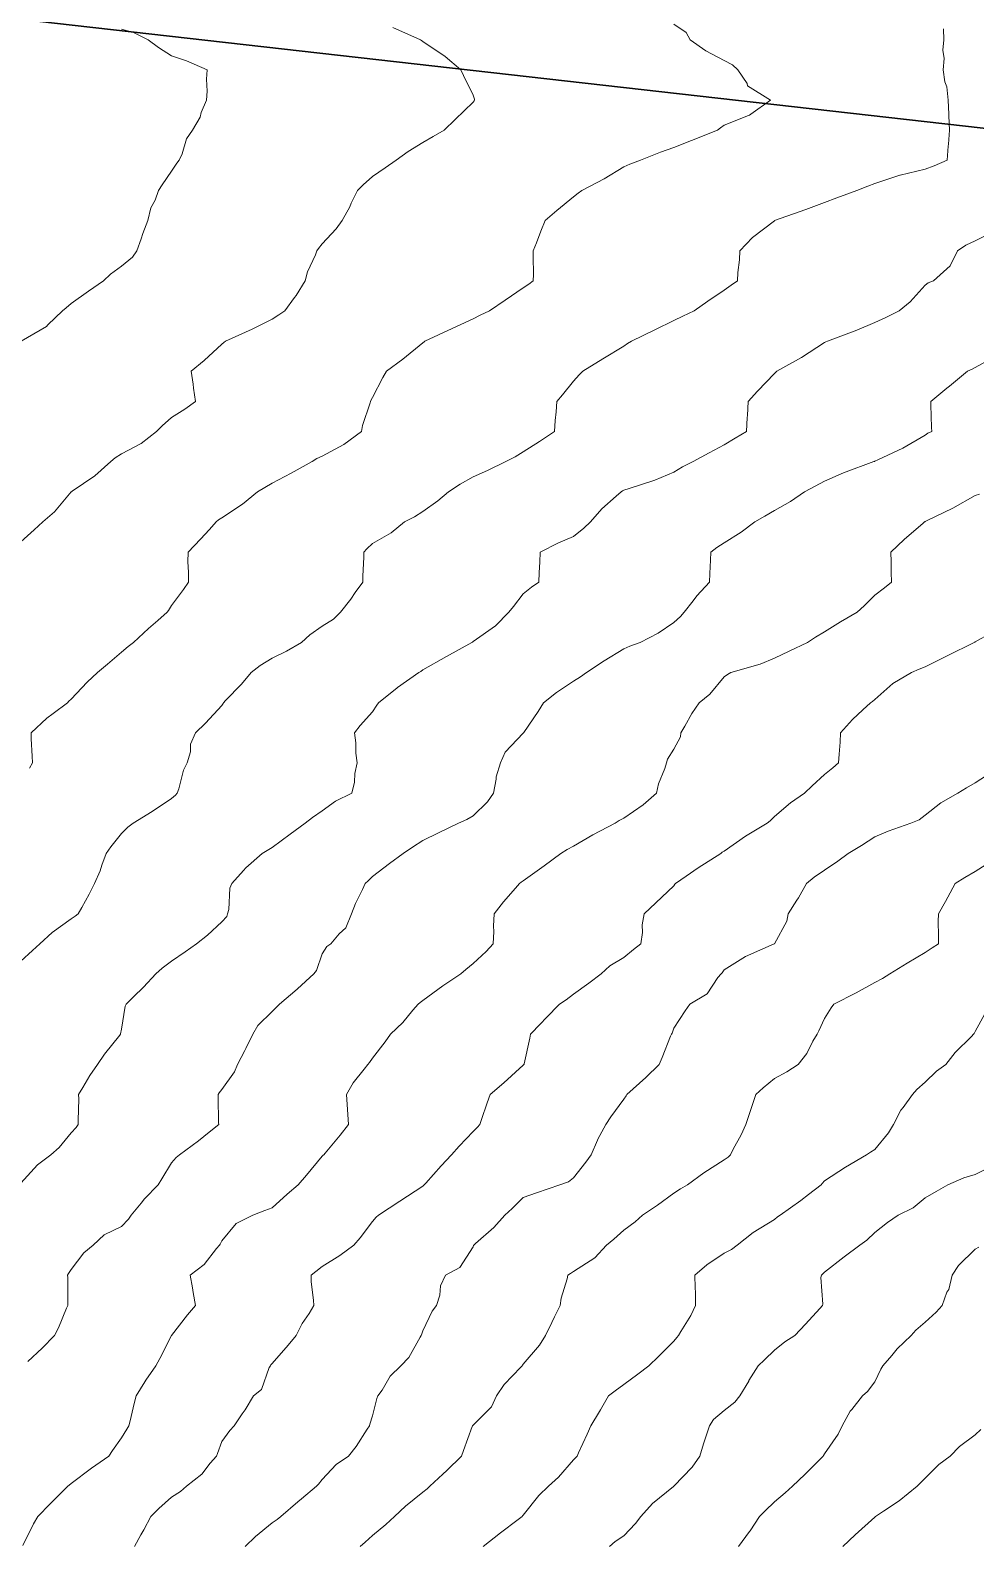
# Model space of a CAD drawing. Header units: metres. Extents: x 750 to 3116, y -341 to 1465.
# Drawn here: x 1038.27 to 1061.05, y -220.83 to -184.32 of the extents above; entities that cross this region are included whole.
import ezdxf

# ---------------------------------------------------------------- set-up
doc = ezdxf.new("R2010")
doc.units = ezdxf.units.M
doc.layers.add('Column', color=50, linetype='Continuous', lineweight=20)
for name, color, linetype in [('CONTOUR872_333', 7, 'Continuous'), ('CONTOUR872_5', 7, 'Continuous'), ('CONTOUR872_667', 7, 'Continuous'), ('CONTOUR872_833', 7, 'Continuous'), ('CONTOUR873', 7, 'Continuous'), ('CONTOUR873_167', 7, 'Continuous'), ('CONTOUR873_333', 7, 'Continuous'), ('CONTOUR873_5', 7, 'Continuous'), ('CONTOUR873_667', 7, 'Continuous'), ('CONTOUR873_833', 7, 'Continuous'), ('CONTOUR874', 7, 'Continuous'), ('CONTOUR874_167', 7, 'Continuous'), ('CONTOUR874_333', 7, 'Continuous'), ('CONTOUR874_5', 7, 'Continuous')]:
    doc.layers.add(name, color=color, linetype=linetype)

msp = doc.modelspace()

# ---------------------------------------------------------------- linework, layer by layer
at = {"layer": 'Column', "lineweight": 30}
msp.add_lwpolyline([(1078.988, -188.693), (1078.46, -205), (1075.796, -224.282), (1074.478, -235.721), (1009.852, -229.287), (963.268, -229.607), (938.595, -228.728), (938.616, -219.133), (937.22, -198.059), (938.165, -174.376), (1002.412, -180.026)], close=True, dxfattribs=at)
at = {"layer": 'CONTOUR872_333', "linetype": 'Continuous', "lineweight": 18}
for p, q in [((1040.764, -184.375), (1040.47, -184.294)), ((1041.114, -184.551), (1040.764, -184.375)), ((1041.364, -184.74), (1041.114, -184.551)), ((1041.68, -184.936), (1041.364, -184.74)), ((1042.039, -185.062), (1041.68, -184.936)), ((1042.534, -185.277), (1042.039, -185.062)), ((1042.523, -185.497), (1042.534, -185.277)), ((1042.521, -186.003), (1042.532, -185.788)), ((1042.532, -185.788), (1042.523, -185.497)), ((1042.394, -186.3), (1042.521, -186.003)), ((1042.184, -186.729), (1042.368, -186.416)), ((1042.368, -186.416), (1042.394, -186.3)), ((1042.034, -186.942), (1042.184, -186.729)), ((1041.937, -187.301), (1042.034, -186.942)), ((1041.68, -187.72), (1041.802, -187.528)), ((1041.802, -187.528), (1041.862, -187.455)), ((1041.862, -187.455), (1041.937, -187.301)), ((1041.451, -188.044), (1041.68, -187.72)), ((1041.283, -188.419), (1041.364, -188.181)), ((1041.364, -188.181), (1041.451, -188.044)), ((1041.104, -188.907), (1041.175, -188.604)), ((1041.175, -188.604), (1041.283, -188.419)), ((1040.986, -189.217), (1041.104, -188.907)), ((1040.842, -189.633), (1040.944, -189.349)), ((1040.944, -189.349), (1040.986, -189.217)), ((1040.47, -190.006), (1040.733, -189.791)), ((1040.733, -189.791), (1040.842, -189.633)), ((1040.037, -190.359), (1040.209, -190.202)), ((1040.209, -190.202), (1040.47, -190.006)), ((1039.673, -190.606), (1040.037, -190.359)), ((1039.138, -191.012), (1039.26, -190.905)), ((1039.26, -190.905), (1039.673, -190.606)), ((1038.697, -191.423), (1039.049, -191.085)), ((1039.049, -191.085), (1039.138, -191.012)), ((1038.054, -191.811), (1038.668, -191.456)), ((1038.668, -191.456), (1038.697, -191.423))]:
    msp.add_line(p, q, dxfattribs=at)
at = {"layer": 'CONTOUR872_5', "linetype": 'Continuous', "lineweight": 18}
for p, q in [((1047.674, -184.551), (1047.007, -184.259)), ((1047.7, -184.569), (1047.674, -184.551)), ((1047.73, -184.592), (1047.7, -184.569)), ((1048.268, -184.954), (1047.73, -184.592)), ((1048.646, -185.277), (1048.268, -184.954)), ((1048.708, -185.416), (1048.646, -185.277)), ((1048.94, -185.89), (1048.708, -185.416)), ((1048.513, -186.473), (1048.94, -186.058)), ((1048.972, -185.983), (1048.94, -185.89)), ((1048.94, -186.058), (1048.969, -186.02)), ((1048.969, -186.02), (1048.978, -186.003)), ((1048.978, -186.003), (1048.972, -185.983)), ((1048.246, -186.729), (1048.513, -186.473)), ((1047.73, -187.026), (1047.984, -186.881)), ((1047.984, -186.881), (1048.246, -186.729)), ((1047.087, -187.455), (1047.379, -187.244)), ((1047.379, -187.244), (1047.73, -187.026)), ((1046.52, -187.844), (1046.82, -187.635)), ((1046.82, -187.635), (1047.087, -187.455)), ((1046.293, -188.045), (1046.52, -187.844)), ((1046.007, -188.489), (1046.155, -188.181)), ((1046.155, -188.181), (1046.293, -188.045)), ((1045.789, -188.907), (1045.972, -188.578)), ((1045.972, -188.578), (1046.007, -188.489)), ((1045.31, -189.467), (1045.642, -189.106)), ((1045.642, -189.106), (1045.789, -188.907)), ((1045.221, -189.58), (1045.31, -189.467)), ((1044.954, -190.146), (1045.149, -189.729)), ((1045.149, -189.729), (1045.181, -189.633)), ((1045.181, -189.633), (1045.221, -189.58)), ((1044.898, -190.359), (1044.954, -190.146)), ((1044.683, -190.709), (1044.898, -190.359)), ((1044.403, -191.085), (1044.641, -190.76)), ((1044.641, -190.76), (1044.683, -190.709)), ((1043.616, -191.52), (1044.1, -191.281)), ((1044.1, -191.281), (1044.261, -191.181)), ((1044.261, -191.181), (1044.403, -191.085)), ((1042.978, -191.811), (1043.616, -191.52)), ((1042.464, -192.282), (1042.89, -191.882)), ((1042.89, -191.882), (1042.94, -191.841)), ((1042.94, -191.841), (1042.978, -191.811)), ((1042.153, -192.537), (1042.464, -192.282)), ((1042.197, -192.847), (1042.153, -192.537)), ((1042.21, -192.945), (1042.197, -192.847)), ((1042.256, -193.263), (1042.21, -192.945)), ((1041.68, -193.654), (1041.997, -193.453)), ((1041.997, -193.453), (1042.256, -193.263)), ((1041.317, -193.989), (1041.452, -193.852)), ((1041.452, -193.852), (1041.68, -193.654)), ((1040.949, -194.276), (1041.317, -193.989)), ((1040.316, -194.623), (1040.47, -194.526)), ((1040.47, -194.526), (1040.949, -194.276)), ((1039.827, -195.055), (1040.218, -194.715)), ((1040.218, -194.715), (1040.316, -194.623)), ((1039.28, -195.429), (1039.827, -195.055)), ((1038.854, -195.924), (1039.26, -195.444)), ((1039.26, -195.444), (1039.262, -195.442)), ((1039.262, -195.442), (1039.263, -195.441)), ((1039.263, -195.441), (1039.28, -195.429)), ((1038.575, -196.167), (1038.854, -195.924)), ((1038.05, -196.646), (1038.371, -196.36)), ((1038.371, -196.36), (1038.575, -196.167))]:
    msp.add_line(p, q, dxfattribs=at)
at = {"layer": 'CONTOUR872_667', "linetype": 'Continuous', "lineweight": 18}
for p, q in [((1054.075, -184.374), (1053.78, -184.176)), ((1054.173, -184.551), (1054.075, -184.374)), ((1054.546, -184.818), (1054.173, -184.551)), ((1054.99, -185.052), (1054.546, -184.818)), ((1055.191, -185.156), (1054.99, -185.052)), ((1055.323, -185.277), (1055.191, -185.156)), ((1055.542, -185.608), (1055.323, -185.277)), ((1055.555, -185.664), (1055.542, -185.608)), ((1056.106, -186.003), (1055.555, -185.664)), ((1055.63, -186.345), (1056.106, -186.003)), ((1054.99, -186.613), (1055.579, -186.376)), ((1055.579, -186.376), (1055.599, -186.369)), ((1055.599, -186.369), (1055.63, -186.345)), ((1054.2, -186.981), (1054.827, -186.729)), ((1054.827, -186.729), (1054.904, -186.677)), ((1054.904, -186.677), (1054.99, -186.613)), ((1052.976, -187.455), (1053.46, -187.263)), ((1053.46, -187.263), (1053.78, -187.144)), ((1053.78, -187.144), (1054.2, -186.981)), ((1052.102, -187.9), (1052.57, -187.611)), ((1052.57, -187.611), (1052.722, -187.546)), ((1052.722, -187.546), (1052.976, -187.455)), ((1051.565, -188.181), (1052.102, -187.9)), ((1050.957, -188.665), (1051.36, -188.339)), ((1051.36, -188.339), (1051.471, -188.248)), ((1051.471, -188.248), (1051.565, -188.181)), ((1050.675, -188.907), (1050.957, -188.665)), ((1050.572, -189.16), (1050.675, -188.907)), ((1050.393, -189.633), (1050.468, -189.442)), ((1050.468, -189.442), (1050.572, -189.16)), ((1050.386, -189.775), (1050.393, -189.633)), ((1050.399, -190.209), (1050.386, -189.775)), ((1049.712, -190.822), (1050.15, -190.529)), ((1050.15, -190.529), (1050.281, -190.438)), ((1050.281, -190.438), (1050.393, -190.359)), ((1050.393, -190.359), (1050.399, -190.209)), ((1049.337, -191.085), (1049.712, -190.822)), ((1048.439, -191.511), (1048.94, -191.271)), ((1048.94, -191.271), (1049.116, -191.19)), ((1049.116, -191.19), (1049.337, -191.085)), ((1047.783, -191.811), (1048.439, -191.511)), ((1047.249, -192.248), (1047.73, -191.849)), ((1047.73, -191.849), (1047.76, -191.829)), ((1047.76, -191.829), (1047.783, -191.811)), ((1046.857, -192.537), (1047.249, -192.248)), ((1046.52, -193.169), (1046.77, -192.687)), ((1046.77, -192.687), (1046.857, -192.537)), ((1046.275, -193.842), (1046.462, -193.298)), ((1046.462, -193.298), (1046.467, -193.263)), ((1046.467, -193.263), (1046.481, -193.239)), ((1046.481, -193.239), (1046.52, -193.169)), ((1046.257, -193.989), (1046.275, -193.842)), ((1045.83, -194.301), (1046.257, -193.989)), ((1045.181, -194.638), (1045.31, -194.583)), ((1045.31, -194.583), (1045.83, -194.301)), ((1044.563, -194.992), (1045.067, -194.715)), ((1045.067, -194.715), (1045.181, -194.638)), ((1043.925, -195.336), (1044.1, -195.234)), ((1044.1, -195.234), (1044.563, -194.992)), ((1043.39, -195.741), (1043.745, -195.441)), ((1043.745, -195.441), (1043.925, -195.336)), ((1042.89, -196.067), (1043.39, -195.741)), ((1042.375, -196.584), (1042.588, -196.348)), ((1042.588, -196.348), (1042.755, -196.167)), ((1042.755, -196.167), (1042.81, -196.119)), ((1042.81, -196.119), (1042.89, -196.067)), ((1042.075, -196.893), (1042.375, -196.584)), ((1042.073, -197.129), (1042.075, -196.893)), ((1042.087, -197.375), (1042.073, -197.129)), ((1042.086, -197.619), (1042.087, -197.375)), ((1041.68, -198.184), (1041.969, -197.792)), ((1041.969, -197.792), (1042.086, -197.619)), ((1041.603, -198.298), (1041.68, -198.184)), ((1041.125, -198.738), (1041.345, -198.546)), ((1041.345, -198.546), (1041.573, -198.345)), ((1041.573, -198.345), (1041.603, -198.298)), ((1040.757, -199.071), (1041.125, -198.738)), ((1040.137, -199.597), (1040.47, -199.304)), ((1040.47, -199.304), (1040.635, -199.17)), ((1040.635, -199.17), (1040.757, -199.071)), ((1039.891, -199.797), (1040.137, -199.597)), ((1039.26, -200.439), (1039.648, -200.029)), ((1039.648, -200.029), (1039.891, -199.797)), ((1038.673, -200.897), (1038.826, -200.784)), ((1038.826, -200.784), (1039.168, -200.523)), ((1039.168, -200.523), (1039.2, -200.487)), ((1039.2, -200.487), (1039.26, -200.439)), ((1038.292, -201.249), (1038.673, -200.897)), ((1038.295, -201.396), (1038.292, -201.249)), ((1038.321, -201.812), (1038.295, -201.396)), ((1038.325, -201.975), (1038.321, -201.812)), ((1038.257, -202.099), (1038.325, -201.975))]:
    msp.add_line(p, q, dxfattribs=at)
at = {"layer": 'CONTOUR872_833', "linetype": 'Continuous', "lineweight": 18}
for p, q in [((1060.281, -184.551), (1060.272, -184.286)), ((1060.255, -184.806), (1060.281, -184.551)), ((1060.288, -185.002), (1060.255, -184.806)), ((1060.267, -185.277), (1060.288, -185.002)), ((1060.305, -185.562), (1060.267, -185.277)), ((1060.355, -185.688), (1060.305, -185.562)), ((1060.384, -186.003), (1060.355, -185.688)), ((1060.401, -186.345), (1060.384, -186.003)), ((1060.404, -186.384), (1060.401, -186.345)), ((1060.42, -186.729), (1060.404, -186.384)), ((1060.396, -187.069), (1060.42, -186.729)), ((1060.365, -187.455), (1060.39, -187.119)), ((1060.39, -187.119), (1060.396, -187.069)), ((1059.83, -187.667), (1060.053, -187.588)), ((1060.053, -187.588), (1060.365, -187.455)), ((1058.62, -188.012), (1059.221, -187.816)), ((1059.221, -187.816), (1059.232, -187.814)), ((1059.232, -187.814), (1059.83, -187.667)), ((1057.41, -188.473), (1057.708, -188.36)), ((1057.708, -188.36), (1058.19, -188.181)), ((1058.19, -188.181), (1058.451, -188.08)), ((1058.451, -188.08), (1058.62, -188.012)), ((1056.205, -188.907), (1056.962, -188.638)), ((1056.962, -188.638), (1057.41, -188.473)), ((1055.675, -189.318), (1056.2, -188.91)), ((1056.2, -188.91), (1056.202, -188.908)), ((1056.202, -188.908), (1056.205, -188.907)), ((1055.371, -189.633), (1055.675, -189.318)), ((1055.36, -189.855), (1055.371, -189.633)), ((1055.31, -190.359), (1055.321, -190.16)), ((1055.321, -190.16), (1055.36, -189.855)), ((1054.99, -190.582), (1055.16, -190.461)), ((1055.16, -190.461), (1055.31, -190.359)), ((1054.269, -191.085), (1054.601, -190.852)), ((1054.601, -190.852), (1054.99, -190.582)), ((1053.78, -191.315), (1053.994, -191.214)), ((1053.994, -191.214), (1054.269, -191.085)), ((1052.758, -191.811), (1053.322, -191.536)), ((1053.322, -191.536), (1053.78, -191.315)), ((1052.068, -192.236), (1052.57, -191.933)), ((1052.57, -191.933), (1052.666, -191.869)), ((1052.666, -191.869), (1052.758, -191.811)), ((1051.582, -192.537), (1052.068, -192.236)), ((1051.36, -192.779), (1051.499, -192.62)), ((1051.499, -192.62), (1051.582, -192.537)), ((1050.962, -193.263), (1051.094, -193.103)), ((1051.094, -193.103), (1051.36, -192.779)), ((1050.946, -193.512), (1050.962, -193.263)), ((1050.907, -193.989), (1050.923, -193.727)), ((1050.923, -193.727), (1050.946, -193.512)), ((1050.545, -194.226), (1050.907, -193.989)), ((1049.952, -194.596), (1050.15, -194.477)), ((1050.15, -194.477), (1050.545, -194.226)), ((1048.94, -195.082), (1049.292, -194.926)), ((1049.292, -194.926), (1049.731, -194.715)), ((1049.731, -194.715), (1049.952, -194.596)), ((1048.353, -195.441), (1048.629, -195.254)), ((1048.629, -195.254), (1048.94, -195.082)), ((1047.73, -195.919), (1048.094, -195.659)), ((1048.094, -195.659), (1048.353, -195.441)), ((1047.527, -196.045), (1047.73, -195.919)), ((1046.966, -196.434), (1047.292, -196.167)), ((1047.292, -196.167), (1047.527, -196.045)), ((1046.385, -196.812), (1046.52, -196.687)), ((1046.52, -196.687), (1046.966, -196.434)), ((1046.282, -197.476), (1046.308, -197.02)), ((1046.307, -196.893), (1046.385, -196.812)), ((1046.308, -197.02), (1046.307, -196.893)), ((1046.282, -197.619), (1046.282, -197.476)), ((1045.996, -198.031), (1046.104, -197.869)), ((1046.104, -197.869), (1046.282, -197.619)), ((1045.747, -198.345), (1045.996, -198.031)), ((1045.31, -198.678), (1045.583, -198.509)), ((1045.583, -198.509), (1045.747, -198.345)), ((1044.806, -199.071), (1045.007, -198.889)), ((1045.007, -198.889), (1045.31, -198.678)), ((1044.1, -199.452), (1044.447, -199.279)), ((1044.447, -199.279), (1044.806, -199.071)), ((1043.595, -199.797), (1043.814, -199.625)), ((1043.814, -199.625), (1044.1, -199.452)), ((1043.362, -200.08), (1043.595, -199.797)), ((1042.979, -200.47), (1043.362, -200.08)), ((1042.498, -201.014), (1042.89, -200.591)), ((1042.89, -200.591), (1042.919, -200.54)), ((1042.919, -200.54), (1042.929, -200.523)), ((1042.929, -200.523), (1042.979, -200.47)), ((1042.252, -201.249), (1042.498, -201.014)), ((1042.137, -201.523), (1042.252, -201.249)), ((1042.055, -201.975), (1042.133, -201.703)), ((1042.133, -201.703), (1042.137, -201.523)), ((1041.855, -202.596), (1041.967, -202.147)), ((1041.967, -202.147), (1042.055, -201.975)), ((1041.813, -202.701), (1041.855, -202.596)), ((1041.207, -203.143), (1041.68, -202.833)), ((1041.68, -202.833), (1041.769, -202.754)), ((1041.769, -202.754), (1041.813, -202.701)), ((1040.751, -203.427), (1041.207, -203.143)), ((1040.211, -203.997), (1040.47, -203.673)), ((1040.47, -203.673), (1040.624, -203.519)), ((1040.624, -203.519), (1040.751, -203.427)), ((1040.104, -204.153), (1040.211, -203.997)), ((1039.955, -204.57), (1039.996, -204.437)), ((1039.996, -204.437), (1040.104, -204.153)), ((1039.825, -204.879), (1039.955, -204.57)), ((1039.513, -205.453), (1039.694, -205.139)), ((1039.694, -205.139), (1039.825, -204.879)), ((1039.431, -205.605), (1039.513, -205.453)), ((1038.803, -206.057), (1039.26, -205.728)), ((1039.26, -205.728), (1039.356, -205.663)), ((1039.356, -205.663), (1039.431, -205.605)), ((1038.507, -206.331), (1038.803, -206.057)), ((1038.05, -206.746), (1038.326, -206.496)), ((1038.326, -206.496), (1038.507, -206.331))]:
    msp.add_line(p, q, dxfattribs=at)
at = {"layer": 'CONTOUR873', "linetype": 'Continuous', "lineweight": 18}
for p, q in [((1060.814, -189.498), (1061.04, -189.399)), ((1061.04, -189.399), (1061.479, -189.17)), ((1060.438, -189.994), (1060.615, -189.633)), ((1060.615, -189.633), (1060.814, -189.498)), ((1060.036, -190.359), (1060.438, -189.998)), ((1060.438, -189.998), (1060.438, -189.994)), ((1059.471, -190.869), (1059.83, -190.465)), ((1059.83, -190.465), (1059.907, -190.405)), ((1059.907, -190.405), (1060.036, -190.359)), ((1059.203, -191.085), (1059.471, -190.869)), ((1058.62, -191.362), (1058.887, -191.245)), ((1058.887, -191.245), (1059.203, -191.085)), ((1057.482, -191.811), (1058.184, -191.549)), ((1058.184, -191.549), (1058.62, -191.362)), ((1056.857, -192.205), (1057.41, -191.847)), ((1057.41, -191.847), (1057.441, -191.829)), ((1057.441, -191.829), (1057.482, -191.811)), ((1056.258, -192.537), (1056.857, -192.205)), ((1055.791, -193.017), (1056.2, -192.59)), ((1056.2, -192.59), (1056.235, -192.558)), ((1056.235, -192.558), (1056.258, -192.537)), ((1055.57, -193.263), (1055.791, -193.017)), ((1055.552, -193.6), (1055.57, -193.263)), ((1055.53, -193.989), (1055.548, -193.654)), ((1055.548, -193.654), (1055.552, -193.6)), ((1054.99, -194.311), (1055.258, -194.15)), ((1055.258, -194.15), (1055.53, -193.989)), ((1054.248, -194.715), (1054.632, -194.5)), ((1054.632, -194.5), (1054.99, -194.311)), ((1053.78, -194.968), (1053.987, -194.839)), ((1053.987, -194.839), (1054.248, -194.715)), ((1052.705, -195.36), (1053.32, -195.165)), ((1053.32, -195.165), (1053.78, -194.968)), ((1052.046, -195.852), (1052.391, -195.548)), ((1052.391, -195.548), (1052.506, -195.441)), ((1052.506, -195.441), (1052.539, -195.422)), ((1052.539, -195.422), (1052.57, -195.406)), ((1052.57, -195.406), (1052.705, -195.36)), ((1051.772, -196.167), (1052.046, -195.852)), ((1051.36, -196.52), (1051.61, -196.317)), ((1051.61, -196.317), (1051.772, -196.167)), ((1050.557, -196.893), (1050.996, -196.675)), ((1050.996, -196.675), (1051.36, -196.52)), ((1050.532, -197.389), (1050.553, -197.135)), ((1050.553, -197.135), (1050.557, -196.893)), ((1050.529, -197.619), (1050.532, -197.389)), ((1050.15, -197.898), (1050.35, -197.739)), ((1050.35, -197.739), (1050.529, -197.619)), ((1049.806, -198.345), (1049.914, -198.203)), ((1049.914, -198.203), (1050.15, -197.898)), ((1049.484, -198.672), (1049.806, -198.345)), ((1048.94, -199.051), (1049.484, -198.672)), ((1048.3, -199.413), (1048.909, -199.071)), ((1048.909, -199.071), (1048.924, -199.061)), ((1048.924, -199.061), (1048.94, -199.051)), ((1047.73, -199.733), (1048.3, -199.413)), ((1047.124, -200.159), (1047.636, -199.797)), ((1047.636, -199.797), (1047.682, -199.768)), ((1047.682, -199.768), (1047.73, -199.733)), ((1046.665, -200.523), (1047.115, -200.166)), ((1047.115, -200.166), (1047.124, -200.159)), ((1046.225, -201.072), (1046.52, -200.739)), ((1046.52, -200.739), (1046.622, -200.584)), ((1046.622, -200.584), (1046.665, -200.523)), ((1046.085, -201.249), (1046.225, -201.072)), ((1046.117, -201.491), (1046.085, -201.249)), ((1046.12, -201.735), (1046.117, -201.491)), ((1046.147, -201.975), (1046.12, -201.735)), ((1046.081, -202.438), (1046.095, -202.23)), ((1046.095, -202.23), (1046.147, -201.975)), ((1046.017, -202.701), (1046.081, -202.438)), ((1045.31, -203.127), (1045.627, -202.891)), ((1045.627, -202.891), (1046.017, -202.701)), ((1044.9, -203.427), (1045.076, -203.287)), ((1045.076, -203.287), (1045.31, -203.127)), ((1044.1, -204.011), (1044.535, -203.688)), ((1044.535, -203.688), (1044.9, -203.427)), ((1043.978, -204.08), (1044.1, -204.011)), ((1043.466, -204.498), (1043.862, -204.153)), ((1043.862, -204.153), (1043.978, -204.08)), ((1043.131, -204.879), (1043.412, -204.566)), ((1043.412, -204.566), (1043.466, -204.498)), ((1043.059, -205.503), (1043.08, -204.993)), ((1043.08, -204.993), (1043.131, -204.879)), ((1043.028, -205.605), (1043.059, -205.503)), ((1042.541, -206.121), (1042.89, -205.804)), ((1042.89, -205.804), (1043.009, -205.676)), ((1043.009, -205.676), (1043.028, -205.605)), ((1042.278, -206.331), (1042.541, -206.121)), ((1041.68, -206.749), (1042.004, -206.525)), ((1042.004, -206.525), (1042.278, -206.331)), ((1041.299, -207.057), (1041.454, -206.921)), ((1041.454, -206.921), (1041.68, -206.749)), ((1041.005, -207.378), (1041.299, -207.057)), ((1040.584, -207.783), (1040.764, -207.607)), ((1040.764, -207.607), (1041.005, -207.378)), ((1040.47, -208.388), (1040.557, -207.835)), ((1040.557, -207.835), (1040.584, -207.783)), ((1040.45, -208.497), (1040.47, -208.388)), ((1040.061, -208.989), (1040.431, -208.532)), ((1040.431, -208.532), (1040.449, -208.509)), ((1040.449, -208.509), (1040.45, -208.497)), ((1039.89, -209.235), (1040.061, -208.989)), ((1039.543, -209.791), (1039.709, -209.504)), ((1039.709, -209.504), (1039.89, -209.235)), ((1039.438, -209.961), (1039.543, -209.791)), ((1039.429, -210.586), (1039.44, -210.069)), ((1039.44, -210.069), (1039.438, -209.961)), ((1039.431, -210.687), (1039.429, -210.586)), ((1038.967, -211.237), (1039.26, -210.882)), ((1039.26, -210.882), (1039.38, -210.759)), ((1039.38, -210.759), (1039.431, -210.687)), ((1038.767, -211.413), (1038.967, -211.237)), ((1038.05, -212.094), (1038.449, -211.652)), ((1038.449, -211.652), (1038.767, -211.413))]:
    msp.add_line(p, q, dxfattribs=at)
at = {"layer": 'CONTOUR873_167', "linetype": 'Continuous', "lineweight": 18}
for p, q in [((1061.04, -192.444), (1061.594, -192.143)), ((1060.423, -192.893), (1060.855, -192.537)), ((1060.855, -192.537), (1060.962, -192.49)), ((1060.962, -192.49), (1061.04, -192.444)), ((1059.968, -193.263), (1060.354, -192.949)), ((1060.354, -192.949), (1060.423, -192.893)), ((1059.971, -193.348), (1059.968, -193.263)), ((1059.989, -193.893), (1059.971, -193.348)), ((1059.295, -194.394), (1059.83, -194.081)), ((1059.83, -194.081), (1059.901, -194.031)), ((1059.901, -194.031), (1059.993, -193.989)), ((1059.993, -193.989), (1059.989, -193.893)), ((1058.691, -194.672), (1059.295, -194.394)), ((1057.865, -194.988), (1058.6, -194.715)), ((1058.6, -194.715), (1058.612, -194.71)), ((1058.612, -194.71), (1058.62, -194.706)), ((1058.62, -194.706), (1058.691, -194.672)), ((1056.926, -195.441), (1057.187, -195.307)), ((1057.187, -195.307), (1057.41, -195.188)), ((1057.41, -195.188), (1057.865, -194.988)), ((1056.2, -195.892), (1056.592, -195.676)), ((1056.592, -195.676), (1056.926, -195.441)), ((1055.729, -196.167), (1055.967, -196.027)), ((1055.967, -196.027), (1056.2, -195.892)), ((1055.398, -196.412), (1055.729, -196.167)), ((1054.812, -196.786), (1054.99, -196.67)), ((1054.99, -196.67), (1055.398, -196.412)), ((1054.643, -197.411), (1054.661, -197.09)), ((1054.661, -197.09), (1054.669, -196.893)), ((1054.669, -196.893), (1054.812, -196.786)), ((1054.635, -197.619), (1054.643, -197.411)), ((1054.329, -197.948), (1054.635, -197.619)), ((1054.028, -198.345), (1054.247, -198.065)), ((1054.247, -198.065), (1054.329, -197.948)), ((1053.404, -198.845), (1053.78, -198.589)), ((1053.78, -198.589), (1053.942, -198.442)), ((1053.942, -198.442), (1054.028, -198.345)), ((1052.965, -199.071), (1053.404, -198.845)), ((1052.097, -199.513), (1052.57, -199.225)), ((1052.57, -199.225), (1052.722, -199.162)), ((1052.722, -199.162), (1052.965, -199.071)), ((1051.678, -199.797), (1052.097, -199.513)), ((1050.95, -200.277), (1051.36, -200.002)), ((1051.36, -200.002), (1051.53, -199.899)), ((1051.53, -199.899), (1051.678, -199.797)), ((1050.641, -200.523), (1050.95, -200.277)), ((1050.161, -201.242), (1050.508, -200.738)), ((1050.508, -200.738), (1050.641, -200.523)), ((1049.716, -201.714), (1050.15, -201.259)), ((1050.15, -201.259), (1050.156, -201.252)), ((1050.156, -201.252), (1050.157, -201.249)), ((1050.157, -201.249), (1050.161, -201.242)), ((1049.6, -201.975), (1049.716, -201.714)), ((1049.494, -202.307), (1049.6, -201.975)), ((1049.432, -202.701), (1049.501, -202.364)), ((1049.501, -202.364), (1049.494, -202.307)), ((1048.94, -203.247), (1049.292, -202.912)), ((1049.292, -202.912), (1049.432, -202.701)), ((1048.591, -203.427), (1048.79, -203.337)), ((1048.79, -203.337), (1048.94, -203.247)), ((1047.73, -203.844), (1048.11, -203.655)), ((1048.11, -203.655), (1048.591, -203.427)), ((1047.254, -204.153), (1047.483, -204.005)), ((1047.483, -204.005), (1047.73, -203.844)), ((1046.52, -204.712), (1046.927, -204.397)), ((1046.927, -204.397), (1047.254, -204.153)), ((1046.413, -204.815), (1046.52, -204.712)), ((1046.111, -205.36), (1046.275, -205.026)), ((1046.275, -205.026), (1046.341, -204.879)), ((1046.341, -204.879), (1046.413, -204.815)), ((1046.01, -205.605), (1046.111, -205.36)), ((1045.876, -205.945), (1046.01, -205.605)), ((1045.513, -206.331), (1045.714, -206.089)), ((1045.714, -206.089), (1045.876, -205.945)), ((1045.169, -206.972), (1045.31, -206.569)), ((1045.31, -206.569), (1045.42, -206.397)), ((1045.42, -206.397), (1045.513, -206.331)), ((1045.108, -207.057), (1045.169, -206.972)), ((1044.713, -207.415), (1045.108, -207.057)), ((1044.276, -207.783), (1044.707, -207.421)), ((1044.707, -207.421), (1044.713, -207.415)), ((1043.754, -208.301), (1044.1, -207.961)), ((1044.1, -207.961), (1044.213, -207.85)), ((1044.213, -207.85), (1044.276, -207.783)), ((1043.637, -208.509), (1043.754, -208.301)), ((1043.467, -208.855), (1043.637, -208.509)), ((1043.269, -209.235), (1043.439, -208.905)), ((1043.439, -208.905), (1043.467, -208.855)), ((1042.89, -209.841), (1043.194, -209.417)), ((1043.194, -209.417), (1043.269, -209.235)), ((1042.827, -209.923), (1042.89, -209.841)), ((1042.798, -209.961), (1042.827, -209.923)), ((1042.8, -210.015), (1042.798, -209.961)), ((1042.812, -210.64), (1042.8, -210.015)), ((1042.814, -210.687), (1042.812, -210.64)), ((1042.33, -211.077), (1042.583, -210.871)), ((1042.583, -210.871), (1042.814, -210.687)), ((1041.868, -211.413), (1042.33, -211.077)), ((1041.443, -211.997), (1041.68, -211.61)), ((1041.68, -211.61), (1041.786, -211.476)), ((1041.786, -211.476), (1041.868, -211.413)), ((1041.357, -212.139), (1041.443, -211.997)), ((1041.029, -212.474), (1041.357, -212.139)), ((1040.703, -212.865), (1040.946, -212.579)), ((1040.946, -212.579), (1041.029, -212.474)), ((1040.058, -213.343), (1040.47, -213.143)), ((1040.47, -213.143), (1040.637, -212.965)), ((1040.637, -212.965), (1040.703, -212.865)), ((1039.789, -213.591), (1040.058, -213.343)), ((1039.26, -214.177), (1039.562, -213.772)), ((1039.562, -213.772), (1039.789, -213.591)), ((1039.174, -214.317), (1039.192, -214.276)), ((1039.192, -214.276), (1039.26, -214.177)), ((1039.175, -214.368), (1039.174, -214.317)), ((1039.177, -214.993), (1039.175, -214.368)), ((1039.178, -215.043), (1039.177, -214.993)), ((1038.95, -215.583), (1039.146, -215.111)), ((1039.146, -215.111), (1039.178, -215.043)), ((1038.858, -215.769), (1038.95, -215.583)), ((1038.216, -216.395), (1038.561, -216.075)), ((1038.561, -216.075), (1038.858, -215.769))]:
    msp.add_line(p, q, dxfattribs=at)
at = {"layer": 'CONTOUR873_333', "linetype": 'Continuous', "lineweight": 18}
for p, q in [((1060.496, -195.84), (1061.04, -195.531)), ((1061.04, -195.531), (1061.142, -195.502)), ((1059.884, -196.135), (1060.496, -195.84)), ((1059.329, -196.592), (1059.782, -196.196)), ((1059.782, -196.196), (1059.814, -196.167)), ((1059.814, -196.167), (1059.824, -196.163)), ((1059.824, -196.163), (1059.83, -196.161)), ((1059.83, -196.161), (1059.884, -196.135)), ((1059.008, -196.893), (1059.329, -196.592)), ((1059.011, -197.128), (1059.008, -196.893)), ((1059.016, -197.381), (1059.011, -197.128)), ((1059.019, -197.619), (1059.016, -197.381)), ((1058.62, -197.935), (1058.854, -197.759)), ((1058.854, -197.759), (1059.019, -197.619)), ((1058.199, -198.345), (1058.361, -198.19)), ((1058.361, -198.19), (1058.62, -197.935)), ((1057.41, -198.819), (1057.795, -198.576)), ((1057.795, -198.576), (1058.199, -198.345)), ((1057.001, -199.071), (1057.191, -198.94)), ((1057.191, -198.94), (1057.41, -198.819)), ((1056.2, -199.453), (1056.557, -199.285)), ((1056.557, -199.285), (1057.001, -199.071)), ((1055.149, -199.797), (1055.857, -199.591)), ((1055.857, -199.591), (1056.2, -199.453)), ((1054.644, -200.315), (1054.99, -199.902)), ((1054.99, -199.902), (1055.068, -199.844)), ((1055.068, -199.844), (1055.149, -199.797)), ((1054.392, -200.523), (1054.644, -200.315)), ((1054.047, -201.089), (1054.213, -200.783)), ((1054.213, -200.783), (1054.392, -200.523)), ((1053.95, -201.249), (1054.047, -201.089)), ((1053.78, -201.643), (1053.935, -201.342)), ((1053.935, -201.342), (1053.95, -201.249)), ((1053.601, -201.975), (1053.623, -201.881)), ((1053.623, -201.881), (1053.78, -201.643)), ((1053.408, -202.478), (1053.565, -202.104)), ((1053.565, -202.104), (1053.601, -201.975)), ((1053.358, -202.701), (1053.408, -202.478)), ((1053.038, -202.982), (1053.358, -202.701)), ((1052.461, -203.362), (1052.57, -203.303)), ((1052.57, -203.303), (1053.038, -202.982)), ((1051.36, -203.976), (1051.827, -203.707)), ((1051.827, -203.707), (1052.367, -203.427)), ((1052.367, -203.427), (1052.461, -203.362)), ((1051.056, -204.153), (1051.206, -204.061)), ((1051.206, -204.061), (1051.36, -203.976)), ((1050.651, -204.454), (1051.056, -204.153)), ((1050.15, -204.814), (1050.651, -204.454)), ((1049.676, -205.32), (1049.966, -204.989)), ((1049.966, -204.989), (1050.06, -204.879)), ((1050.06, -204.879), (1050.102, -204.85)), ((1050.102, -204.85), (1050.15, -204.814)), ((1049.45, -205.605), (1049.676, -205.32)), ((1049.437, -205.903), (1049.45, -205.605)), ((1049.428, -206.331), (1049.44, -206.031)), ((1049.44, -206.031), (1049.437, -205.903)), ((1048.94, -206.804), (1049.254, -206.519)), ((1049.254, -206.519), (1049.428, -206.331)), ((1048.65, -207.057), (1048.767, -206.953)), ((1048.767, -206.953), (1048.94, -206.804)), ((1047.73, -207.698), (1048.21, -207.345)), ((1048.21, -207.345), (1048.65, -207.057)), ((1047.665, -207.744), (1047.73, -207.698)), ((1047.253, -208.223), (1047.492, -207.926)), ((1047.492, -207.926), (1047.617, -207.783)), ((1047.617, -207.783), (1047.665, -207.744)), ((1046.954, -208.509), (1047.253, -208.223)), ((1046.52, -209.083), (1046.82, -208.689)), ((1046.82, -208.689), (1046.954, -208.509)), ((1046.445, -209.19), (1046.52, -209.083)), ((1046.052, -209.68), (1046.319, -209.355)), ((1046.319, -209.355), (1046.405, -209.235)), ((1046.405, -209.235), (1046.445, -209.19)), ((1045.891, -209.961), (1046.052, -209.68)), ((1045.915, -210.324), (1045.891, -209.961)), ((1045.938, -210.687), (1045.915, -210.324)), ((1045.915, -210.324), (1045.915, -210.324)), ((1045.375, -211.374), (1045.74, -210.945)), ((1045.74, -210.945), (1045.938, -210.687)), ((1045.343, -211.413), (1045.375, -211.374)), ((1044.925, -211.908), (1045.31, -211.446)), ((1045.31, -211.446), (1045.33, -211.425)), ((1045.33, -211.425), (1045.343, -211.413)), ((1044.728, -212.139), (1044.925, -211.908)), ((1044.1, -212.694), (1044.466, -212.359)), ((1044.466, -212.359), (1044.728, -212.139)), ((1043.632, -212.865), (1043.921, -212.757)), ((1043.921, -212.757), (1044.1, -212.694)), ((1042.89, -213.489), (1043.235, -213.072)), ((1043.235, -213.072), (1043.632, -212.865)), ((1042.831, -213.591), (1042.848, -213.565)), ((1042.848, -213.565), (1042.89, -213.489)), ((1042.461, -214.059), (1042.761, -213.668)), ((1042.761, -213.668), (1042.831, -213.591)), ((1042.124, -214.317), (1042.461, -214.059)), ((1042.18, -214.617), (1042.124, -214.317)), ((1042.198, -214.732), (1042.18, -214.617)), ((1042.258, -215.043), (1042.198, -214.732)), ((1041.68, -215.766), (1042.06, -215.271)), ((1042.06, -215.271), (1042.258, -215.043)), ((1041.397, -216.325), (1041.677, -215.77)), ((1041.677, -215.77), (1041.678, -215.769)), ((1041.678, -215.769), (1041.679, -215.768)), ((1041.679, -215.768), (1041.68, -215.766)), ((1041.302, -216.495), (1041.397, -216.325)), ((1041.035, -216.882), (1041.055, -216.846)), ((1041.055, -216.846), (1041.302, -216.495)), ((1040.825, -217.221), (1041.035, -216.882)), ((1040.682, -217.82), (1040.773, -217.403)), ((1040.773, -217.403), (1040.825, -217.221)), ((1040.601, -218.025), (1040.648, -217.947)), ((1040.648, -217.947), (1040.682, -217.82)), ((1040.251, -218.541), (1040.47, -218.235)), ((1040.47, -218.235), (1040.601, -218.025)), ((1039.747, -218.965), (1040.164, -218.673)), ((1040.164, -218.673), (1040.251, -218.541)), ((1039.26, -219.334), (1039.747, -218.965)), ((1039.048, -219.526), (1039.175, -219.399)), ((1039.175, -219.399), (1039.212, -219.37)), ((1039.212, -219.37), (1039.26, -219.334)), ((1038.752, -219.82), (1039.048, -219.526)), ((1038.354, -220.307), (1038.458, -220.125)), ((1038.458, -220.125), (1038.752, -219.82)), ((1038.094, -220.824), (1038.354, -220.307))]:
    msp.add_line(p, q, dxfattribs=at)
at = {"layer": 'CONTOUR873_5', "linetype": 'Continuous', "lineweight": 18}
for p, q in [((1061.04, -199.054), (1061.412, -198.848)), ((1060.364, -199.392), (1061.011, -199.071)), ((1061.011, -199.071), (1061.026, -199.062)), ((1061.026, -199.062), (1061.04, -199.054)), ((1059.691, -199.714), (1059.83, -199.661)), ((1059.83, -199.661), (1060.364, -199.392)), ((1059.058, -200.06), (1059.504, -199.797)), ((1059.504, -199.797), (1059.691, -199.714)), ((1058.62, -200.449), (1059.058, -200.06)), ((1058.079, -200.924), (1058.334, -200.694)), ((1058.334, -200.694), (1058.515, -200.523)), ((1058.515, -200.523), (1058.565, -200.49)), ((1058.565, -200.49), (1058.62, -200.449)), ((1057.797, -201.249), (1058.079, -200.924)), ((1057.758, -201.766), (1057.788, -201.476)), ((1057.788, -201.476), (1057.797, -201.249)), ((1057.749, -201.975), (1057.758, -201.766)), ((1057.41, -202.252), (1057.605, -202.092)), ((1057.605, -202.092), (1057.749, -201.975)), ((1056.928, -202.701), (1057.112, -202.522)), ((1057.112, -202.522), (1057.41, -202.252)), ((1056.2, -203.268), (1056.589, -202.934)), ((1056.589, -202.934), (1056.928, -202.701)), ((1056.101, -203.368), (1056.2, -203.268)), ((1055.504, -203.735), (1056.028, -203.427)), ((1056.028, -203.427), (1056.101, -203.368)), ((1054.99, -204.099), (1055.504, -203.735)), ((1054.365, -204.504), (1054.912, -204.153)), ((1054.912, -204.153), (1054.945, -204.126)), ((1054.945, -204.126), (1054.99, -204.099)), ((1053.816, -204.879), (1054.077, -204.701)), ((1054.077, -204.701), (1054.365, -204.504)), ((1053.341, -205.341), (1053.78, -204.931)), ((1053.78, -204.931), (1053.803, -204.893)), ((1053.803, -204.893), (1053.816, -204.879)), ((1053.067, -205.605), (1053.341, -205.341)), ((1053.015, -205.872), (1053.067, -205.605)), ((1053.026, -206.058), (1053.015, -205.872)), ((1052.985, -206.331), (1053.026, -206.058)), ((1052.57, -206.657), (1052.803, -206.471)), ((1052.803, -206.471), (1052.985, -206.331)), ((1052.027, -207.057), (1052.24, -206.859)), ((1052.24, -206.859), (1052.57, -206.657)), ((1051.36, -207.547), (1051.729, -207.279)), ((1051.729, -207.279), (1052.027, -207.057)), ((1051.024, -207.783), (1051.186, -207.678)), ((1051.186, -207.678), (1051.36, -207.547)), ((1050.701, -208.113), (1051.024, -207.783)), ((1050.328, -208.509), (1050.563, -208.261)), ((1050.563, -208.261), (1050.701, -208.113)), ((1050.174, -209.22), (1050.31, -208.605)), ((1050.31, -208.605), (1050.328, -208.509)), ((1049.682, -209.68), (1050.15, -209.253)), ((1050.15, -209.253), (1050.162, -209.242)), ((1050.162, -209.242), (1050.171, -209.235)), ((1050.171, -209.235), (1050.174, -209.22)), ((1049.356, -209.961), (1049.682, -209.68)), ((1049.146, -210.563), (1049.278, -210.164)), ((1049.278, -210.164), (1049.356, -209.961)), ((1049.101, -210.687), (1049.146, -210.563)), ((1048.603, -211.21), (1048.94, -210.852)), ((1048.94, -210.852), (1049.045, -210.75)), ((1049.045, -210.75), (1049.101, -210.687)), ((1048.422, -211.413), (1048.603, -211.21)), ((1047.802, -212.096), (1048.172, -211.678)), ((1048.172, -211.678), (1048.422, -211.413)), ((1047.763, -212.139), (1047.802, -212.096)), ((1047.179, -212.534), (1047.73, -212.166)), ((1047.73, -212.166), (1047.749, -212.15)), ((1047.749, -212.15), (1047.763, -212.139)), ((1046.662, -212.865), (1047.179, -212.534)), ((1046.221, -213.412), (1046.52, -213.024)), ((1046.52, -213.024), (1046.606, -212.917)), ((1046.606, -212.917), (1046.662, -212.865)), ((1046.068, -213.591), (1046.221, -213.412)), ((1045.31, -214.106), (1045.728, -213.842)), ((1045.728, -213.842), (1046.068, -213.591)), ((1045.037, -214.317), (1045.154, -214.223)), ((1045.154, -214.223), (1045.31, -214.106)), ((1045.041, -214.478), (1045.037, -214.317)), ((1045.101, -214.918), (1045.041, -214.478)), ((1045.105, -215.043), (1045.101, -214.918)), ((1044.825, -215.478), (1044.991, -215.234)), ((1044.991, -215.234), (1045.105, -215.043)), ((1044.677, -215.769), (1044.825, -215.478)), ((1044.1, -216.44), (1044.484, -215.999)), ((1044.484, -215.999), (1044.677, -215.769)), ((1044.059, -216.495), (1044.072, -216.478)), ((1044.072, -216.478), (1044.1, -216.44)), ((1043.841, -217.065), (1044.033, -216.535)), ((1044.033, -216.535), (1044.059, -216.495)), ((1043.652, -217.221), (1043.841, -217.065)), ((1043.381, -217.652), (1043.45, -217.557)), ((1043.45, -217.557), (1043.652, -217.221)), ((1043.079, -218.06), (1043.184, -217.947)), ((1043.184, -217.947), (1043.381, -217.652)), ((1042.89, -218.325), (1043.079, -218.06)), ((1042.606, -218.844), (1042.758, -218.673)), ((1042.758, -218.673), (1042.786, -218.611)), ((1042.786, -218.611), (1042.89, -218.325)), ((1042.403, -219.107), (1042.606, -218.844)), ((1041.889, -219.524), (1042.041, -219.399)), ((1042.041, -219.399), (1042.403, -219.107)), ((1041.37, -219.939), (1041.68, -219.662)), ((1041.68, -219.662), (1041.889, -219.524)), ((1041.007, -220.447), (1041.178, -220.125)), ((1041.178, -220.125), (1041.37, -219.939)), ((1040.939, -220.569), (1041.007, -220.447)), ((1040.787, -220.851), (1040.939, -220.569))]:
    msp.add_line(p, q, dxfattribs=at)
at = {"layer": 'CONTOUR873_667', "linetype": 'Continuous', "lineweight": 18}
for p, q in [((1061.04, -202.452), (1061.425, -202.206)), ((1060.621, -202.701), (1060.828, -202.574)), ((1060.828, -202.574), (1061.04, -202.452)), ((1059.83, -203.228), (1060.214, -202.931)), ((1060.214, -202.931), (1060.621, -202.701)), ((1059.487, -203.427), (1059.688, -203.342)), ((1059.688, -203.342), (1059.83, -203.228)), ((1058.62, -203.757), (1058.942, -203.62)), ((1058.942, -203.62), (1059.487, -203.427)), ((1057.982, -204.153), (1058.298, -203.96)), ((1058.298, -203.96), (1058.62, -203.757)), ((1057.41, -204.555), (1057.727, -204.343)), ((1057.727, -204.343), (1057.982, -204.153)), ((1056.978, -204.879), (1057.16, -204.729)), ((1057.16, -204.729), (1057.41, -204.555)), ((1056.779, -205.227), (1056.978, -204.879)), ((1056.535, -205.605), (1056.743, -205.279)), ((1056.743, -205.279), (1056.779, -205.227)), ((1056.202, -206.33), (1056.497, -205.783)), ((1056.497, -205.783), (1056.535, -205.605)), ((1055.504, -206.64), (1056.193, -206.335)), ((1056.193, -206.335), (1056.2, -206.332)), ((1056.2, -206.332), (1056.201, -206.331)), ((1056.201, -206.331), (1056.202, -206.331)), ((1056.202, -206.331), (1056.202, -206.33)), ((1054.945, -207.03), (1054.99, -206.955)), ((1054.99, -206.955), (1055.504, -206.64)), ((1054.581, -207.538), (1054.841, -207.146)), ((1054.841, -207.146), (1054.922, -207.057)), ((1054.922, -207.057), (1054.945, -207.03)), ((1054.163, -207.783), (1054.581, -207.538)), ((1053.78, -208.366), (1054.055, -207.948)), ((1054.055, -207.948), (1054.163, -207.783)), ((1053.736, -208.482), (1053.78, -208.366)), ((1053.501, -209.068), (1053.699, -208.558)), ((1053.699, -208.558), (1053.72, -208.509)), ((1053.72, -208.509), (1053.736, -208.482)), ((1053.423, -209.235), (1053.501, -209.068)), ((1053.101, -209.553), (1053.423, -209.235)), ((1052.649, -209.961), (1052.8, -209.823)), ((1052.8, -209.823), (1053.101, -209.553)), ((1052.257, -210.499), (1052.57, -210.073)), ((1052.57, -210.073), (1052.628, -209.996)), ((1052.628, -209.996), (1052.649, -209.961)), ((1052.142, -210.687), (1052.257, -210.499)), ((1051.949, -211.04), (1052.142, -210.687)), ((1051.788, -211.413), (1051.942, -211.064)), ((1051.942, -211.064), (1051.949, -211.04)), ((1051.36, -211.967), (1051.655, -211.59)), ((1051.655, -211.59), (1051.788, -211.413)), ((1051.03, -212.139), (1051.239, -212.066)), ((1051.239, -212.066), (1051.36, -211.967)), ((1049.882, -212.704), (1050.15, -212.444)), ((1050.15, -212.444), (1050.473, -212.333)), ((1050.473, -212.333), (1051.03, -212.139)), ((1049.704, -212.865), (1049.882, -212.704)), ((1049.002, -213.553), (1049.439, -213.164)), ((1049.439, -213.164), (1049.704, -212.865)), ((1048.962, -213.591), (1049.002, -213.553)), ((1048.625, -214.128), (1048.94, -213.631)), ((1048.94, -213.631), (1048.955, -213.6)), ((1048.955, -213.6), (1048.962, -213.591)), ((1048.274, -214.317), (1048.625, -214.128)), ((1048.137, -214.799), (1048.157, -214.573)), ((1048.157, -214.573), (1048.274, -214.317)), ((1048.058, -215.043), (1048.137, -214.799)), ((1047.73, -215.656), (1047.958, -215.18)), ((1047.958, -215.18), (1048.058, -215.043)), ((1047.692, -215.769), (1047.699, -215.75)), ((1047.699, -215.75), (1047.73, -215.656)), ((1047.396, -216.295), (1047.663, -215.809)), ((1047.663, -215.809), (1047.692, -215.769)), ((1047.198, -216.495), (1047.396, -216.295)), ((1046.749, -217.084), (1046.948, -216.751)), ((1046.948, -216.751), (1047.198, -216.495)), ((1046.648, -217.221), (1046.749, -217.084)), ((1046.52, -217.704), (1046.624, -217.283)), ((1046.624, -217.283), (1046.648, -217.221)), ((1046.39, -218.025), (1046.445, -217.947)), ((1046.445, -217.947), (1046.454, -217.907)), ((1046.454, -217.907), (1046.52, -217.704)), ((1046.129, -218.438), (1046.39, -218.025)), ((1045.645, -218.874), (1045.938, -218.673)), ((1045.938, -218.673), (1046.129, -218.438)), ((1045.31, -219.239), (1045.645, -218.874)), ((1044.809, -219.7), (1045.169, -219.399)), ((1045.169, -219.399), (1045.221, -219.346)), ((1045.221, -219.346), (1045.31, -219.239)), ((1044.309, -220.125), (1044.722, -219.772)), ((1044.722, -219.772), (1044.809, -219.7)), ((1044.221, -220.197), (1044.309, -220.125)), ((1043.7, -220.611), (1044.1, -220.283)), ((1044.1, -220.283), (1044.221, -220.197)), ((1043.447, -220.851), (1043.7, -220.611))]:
    msp.add_line(p, q, dxfattribs=at)
at = {"layer": 'CONTOUR873_833', "linetype": 'Continuous', "lineweight": 18}
for p, q in [((1061.04, -204.586), (1061.393, -204.365)), ((1060.559, -204.879), (1060.792, -204.73)), ((1060.792, -204.73), (1061.04, -204.586)), ((1060.379, -205.208), (1060.559, -204.879)), ((1060.155, -205.605), (1060.32, -205.311)), ((1060.32, -205.311), (1060.379, -205.208)), ((1060.147, -205.795), (1060.155, -205.605)), ((1060.158, -206.134), (1060.147, -205.795)), ((1060.151, -206.331), (1060.158, -206.134)), ((1059.398, -206.798), (1059.83, -206.54)), ((1059.83, -206.54), (1059.999, -206.432)), ((1059.999, -206.432), (1060.151, -206.331)), ((1058.981, -207.057), (1059.398, -206.798)), ((1058.167, -207.511), (1058.62, -207.266)), ((1058.62, -207.266), (1058.804, -207.167)), ((1058.804, -207.167), (1058.981, -207.057)), ((1057.633, -207.783), (1058.167, -207.511)), ((1057.41, -208.133), (1057.567, -207.877)), ((1057.567, -207.877), (1057.633, -207.783)), ((1057.233, -208.509), (1057.273, -208.426)), ((1057.273, -208.426), (1057.41, -208.133)), ((1056.979, -208.976), (1057.127, -208.678)), ((1057.127, -208.678), (1057.233, -208.509)), ((1056.774, -209.235), (1056.979, -208.976)), ((1056.2, -209.575), (1056.501, -209.416)), ((1056.501, -209.416), (1056.774, -209.235)), ((1055.757, -209.961), (1055.929, -209.798)), ((1055.929, -209.798), (1056.2, -209.575)), ((1055.643, -210.295), (1055.757, -209.961)), ((1055.51, -210.687), (1055.627, -210.343)), ((1055.627, -210.343), (1055.643, -210.295)), ((1055.208, -211.282), (1055.403, -210.934)), ((1055.403, -210.934), (1055.51, -210.687)), ((1055.144, -211.413), (1055.208, -211.282)), ((1054.5, -211.845), (1054.99, -211.539)), ((1054.99, -211.539), (1055.088, -211.471)), ((1055.088, -211.471), (1055.144, -211.413)), ((1054.107, -212.139), (1054.5, -211.845)), ((1053.381, -212.626), (1053.78, -212.335)), ((1053.78, -212.335), (1053.942, -212.236)), ((1053.942, -212.236), (1054.107, -212.139)), ((1053.022, -212.865), (1053.381, -212.626)), ((1052.57, -213.231), (1052.845, -213.03)), ((1052.845, -213.03), (1053.022, -212.865)), ((1052.153, -213.591), (1052.335, -213.45)), ((1052.335, -213.45), (1052.57, -213.231)), ((1051.36, -214.223), (1051.875, -213.9)), ((1051.875, -213.9), (1052.153, -213.591)), ((1051.228, -214.317), (1051.286, -214.272)), ((1051.286, -214.272), (1051.36, -214.223)), ((1051.064, -214.865), (1051.212, -214.405)), ((1051.212, -214.405), (1051.228, -214.317)), ((1051.037, -215.043), (1051.064, -214.865)), ((1050.839, -215.456), (1050.905, -215.316)), ((1050.905, -215.316), (1051.037, -215.043)), ((1050.684, -215.769), (1050.839, -215.456)), ((1050.15, -216.461), (1050.541, -216.004)), ((1050.541, -216.004), (1050.684, -215.769)), ((1050.121, -216.495), (1050.131, -216.483)), ((1050.131, -216.483), (1050.15, -216.461)), ((1049.694, -216.947), (1050.091, -216.53)), ((1050.091, -216.53), (1050.121, -216.495)), ((1049.508, -217.221), (1049.694, -216.947)), ((1048.94, -217.93), (1049.383, -217.486)), ((1049.383, -217.486), (1049.508, -217.221)), ((1048.919, -217.959), (1048.924, -217.947)), ((1048.924, -217.947), (1048.929, -217.94)), ((1048.929, -217.94), (1048.94, -217.93)), ((1048.714, -218.537), (1048.919, -217.959)), ((1048.308, -219.02), (1048.662, -218.673)), ((1048.662, -218.673), (1048.714, -218.537)), ((1048.21, -219.111), (1048.308, -219.02)), ((1047.833, -219.461), (1047.903, -219.399)), ((1047.903, -219.399), (1048.21, -219.111)), ((1047.316, -219.876), (1047.73, -219.538)), ((1047.73, -219.538), (1047.833, -219.461)), ((1046.843, -220.319), (1047.046, -220.125)), ((1047.046, -220.125), (1047.316, -219.876)), ((1046.52, -220.587), (1046.843, -220.319)), ((1046.224, -220.851), (1046.341, -220.744)), ((1046.341, -220.744), (1046.52, -220.587))]:
    msp.add_line(p, q, dxfattribs=at)
at = {"layer": 'CONTOUR874', "linetype": 'Continuous', "lineweight": 18}
for p, q in [((1061.04, -208.447), (1061.313, -207.947)), ((1061.013, -208.493), (1061.04, -208.447)), ((1060.558, -208.946), (1060.948, -208.564)), ((1060.948, -208.564), (1061, -208.509)), ((1061, -208.509), (1061.013, -208.493)), ((1060.335, -209.235), (1060.558, -208.946)), ((1059.83, -209.661), (1060.107, -209.401)), ((1060.107, -209.401), (1060.335, -209.235)), ((1059.526, -209.961), (1059.63, -209.841)), ((1059.63, -209.841), (1059.83, -209.661)), ((1059.249, -210.338), (1059.301, -210.278)), ((1059.301, -210.278), (1059.526, -209.961)), ((1059.071, -210.687), (1059.249, -210.338)), ((1058.62, -211.29), (1058.949, -210.884)), ((1058.949, -210.884), (1059.071, -210.687)), ((1058.418, -211.413), (1058.515, -211.35)), ((1058.515, -211.35), (1058.62, -211.29)), ((1057.41, -212.044), (1057.913, -211.714)), ((1057.913, -211.714), (1058.418, -211.413)), ((1057.325, -212.139), (1057.352, -212.104)), ((1057.352, -212.104), (1057.41, -212.044)), ((1056.834, -212.519), (1057.025, -212.37)), ((1057.025, -212.37), (1057.325, -212.139)), ((1056.342, -212.865), (1056.834, -212.519)), ((1055.693, -213.287), (1056.2, -212.97)), ((1056.2, -212.97), (1056.278, -212.912)), ((1056.278, -212.912), (1056.342, -212.865)), ((1055.308, -213.591), (1055.693, -213.287)), ((1054.575, -214.068), (1054.99, -213.786)), ((1054.99, -213.786), (1055.167, -213.697)), ((1055.167, -213.697), (1055.308, -213.591)), ((1054.285, -214.317), (1054.575, -214.068)), ((1054.29, -214.623), (1054.285, -214.317)), ((1054.3, -214.731), (1054.29, -214.623)), ((1054.304, -215.043), (1054.3, -214.731)), ((1053.95, -215.667), (1054.187, -215.287)), ((1054.187, -215.287), (1054.304, -215.043)), ((1053.894, -215.769), (1053.95, -215.667)), ((1053.407, -216.271), (1053.78, -215.9)), ((1053.78, -215.9), (1053.854, -215.814)), ((1053.854, -215.814), (1053.894, -215.769)), ((1053.175, -216.495), (1053.407, -216.271)), ((1052.57, -216.948), (1052.908, -216.698)), ((1052.908, -216.698), (1053.175, -216.495)), ((1052.206, -217.221), (1052.368, -217.099)), ((1052.368, -217.099), (1052.57, -216.948)), ((1051.99, -217.599), (1052.014, -217.555)), ((1052.014, -217.555), (1052.206, -217.221)), ((1051.688, -218.144), (1051.776, -217.947)), ((1051.776, -217.947), (1051.99, -217.599)), ((1051.484, -218.598), (1051.688, -218.144)), ((1051.418, -218.708), (1051.451, -218.673)), ((1051.451, -218.673), (1051.484, -218.598)), ((1050.998, -219.182), (1051.36, -218.763)), ((1051.36, -218.763), (1051.418, -218.708)), ((1050.524, -219.623), (1050.762, -219.399)), ((1050.762, -219.399), (1050.998, -219.182)), ((1050.15, -220.097), (1050.524, -219.623)), ((1050.03, -220.197), (1050.124, -220.125)), ((1050.124, -220.125), (1050.134, -220.115)), ((1050.134, -220.115), (1050.15, -220.097)), ((1049.601, -220.522), (1050.03, -220.197)), ((1049.185, -220.851), (1049.601, -220.522))]:
    msp.add_line(p, q, dxfattribs=at)
at = {"layer": 'CONTOUR874_167', "linetype": 'Continuous', "lineweight": 18}
for p, q in [((1061.04, -211.887), (1061.472, -211.672)), ((1060.379, -212.139), (1060.761, -211.971)), ((1060.761, -211.971), (1061.04, -211.887)), ((1059.543, -212.693), (1059.83, -212.447)), ((1059.83, -212.447), (1060.1, -212.301)), ((1060.1, -212.301), (1060.379, -212.139)), ((1059.185, -212.865), (1059.543, -212.693)), ((1058.62, -213.288), (1058.922, -213.046)), ((1058.922, -213.046), (1059.185, -212.865)), ((1058.258, -213.591), (1058.424, -213.473)), ((1058.424, -213.473), (1058.62, -213.288)), ((1057.41, -214.242), (1057.882, -213.874)), ((1057.882, -213.874), (1058.258, -213.591)), ((1057.334, -214.317), (1057.362, -214.288)), ((1057.362, -214.288), (1057.41, -214.242)), ((1057.323, -214.369), (1057.334, -214.317)), ((1057.366, -215.016), (1057.323, -214.369)), ((1057.357, -215.043), (1057.366, -215.016)), ((1056.949, -215.492), (1057.293, -215.113)), ((1057.293, -215.113), (1057.357, -215.043)), ((1056.693, -215.769), (1056.949, -215.492)), ((1055.959, -216.35), (1056.2, -216.117)), ((1056.2, -216.117), (1056.449, -215.918)), ((1056.449, -215.918), (1056.693, -215.769)), ((1055.813, -216.495), (1055.959, -216.35)), ((1055.589, -216.854), (1055.813, -216.495)), ((1055.368, -217.221), (1055.583, -216.865)), ((1055.583, -216.865), (1055.589, -216.854)), ((1054.735, -217.794), (1054.99, -217.573)), ((1054.99, -217.573), (1055.245, -217.374)), ((1055.245, -217.374), (1055.368, -217.221)), ((1054.552, -218.209), (1054.637, -217.947)), ((1054.637, -217.947), (1054.735, -217.794)), ((1054.494, -218.375), (1054.552, -218.209)), ((1054.223, -218.939), (1054.403, -218.673)), ((1054.403, -218.673), (1054.494, -218.375)), ((1053.78, -219.396), (1054.223, -218.939)), ((1053.261, -219.813), (1053.768, -219.406)), ((1053.768, -219.406), (1053.776, -219.399)), ((1053.776, -219.399), (1053.778, -219.398)), ((1053.778, -219.398), (1053.78, -219.396)), ((1052.853, -220.295), (1052.985, -220.125)), ((1052.985, -220.125), (1053.261, -219.813)), ((1052.57, -220.593), (1052.853, -220.295)), ((1052.225, -220.851), (1052.363, -220.727)), ((1052.363, -220.727), (1052.57, -220.593))]:
    msp.add_line(p, q, dxfattribs=at)
at = {"layer": 'CONTOUR874_333', "linetype": 'Continuous', "lineweight": 18}
for p, q in [((1060.64, -214.077), (1061.04, -213.686)), ((1061.04, -213.686), (1061.125, -213.642)), ((1060.48, -214.317), (1060.64, -214.077)), ((1060.359, -214.725), (1060.402, -214.66)), ((1060.402, -214.66), (1060.48, -214.317)), ((1060.246, -215.043), (1060.359, -214.725)), ((1059.83, -215.449), (1060.1, -215.205)), ((1060.1, -215.205), (1060.246, -215.043)), ((1059.496, -215.769), (1059.612, -215.638)), ((1059.612, -215.638), (1059.83, -215.449)), ((1059.028, -216.25), (1059.158, -216.091)), ((1059.158, -216.091), (1059.496, -215.769)), ((1058.811, -216.495), (1059.028, -216.25)), ((1058.62, -216.88), (1058.763, -216.58)), ((1058.763, -216.58), (1058.811, -216.495)), ((1058.32, -217.221), (1058.448, -217.118)), ((1058.448, -217.118), (1058.62, -216.88)), ((1058.03, -217.593), (1058.067, -217.553)), ((1058.067, -217.553), (1058.32, -217.221)), ((1057.736, -218.143), (1057.832, -217.947)), ((1057.832, -217.947), (1058.03, -217.593)), ((1057.41, -218.618), (1057.736, -218.143)), ((1057.328, -218.722), (1057.378, -218.673)), ((1057.378, -218.673), (1057.387, -218.659)), ((1057.387, -218.659), (1057.41, -218.618)), ((1056.933, -219.113), (1057.328, -218.722)), ((1056.459, -219.554), (1056.637, -219.399)), ((1056.637, -219.399), (1056.933, -219.113)), ((1056.2, -219.774), (1056.459, -219.554)), ((1055.614, -220.477), (1055.845, -220.125)), ((1055.845, -220.125), (1055.979, -219.992)), ((1055.979, -219.992), (1056.2, -219.774)), ((1055.336, -220.851), (1055.604, -220.493)), ((1055.604, -220.493), (1055.614, -220.477))]:
    msp.add_line(p, q, dxfattribs=at)
at = {"layer": 'CONTOUR874_5', "linetype": 'Continuous', "lineweight": 18}
for p, q in [((1060.658, -218.443), (1061.04, -218.158)), ((1061.04, -218.158), (1061.176, -218.029)), ((1060.165, -218.874), (1060.438, -218.673)), ((1060.438, -218.673), (1060.658, -218.443)), ((1059.83, -219.204), (1060.165, -218.874)), ((1059.206, -219.751), (1059.642, -219.399)), ((1059.642, -219.399), (1059.709, -219.327)), ((1059.709, -219.327), (1059.83, -219.204)), ((1058.827, -220.001), (1059.206, -219.751)), ((1058.62, -220.14), (1058.632, -220.132)), ((1058.632, -220.132), (1058.64, -220.125)), ((1058.64, -220.125), (1058.827, -220.001)), ((1058.146, -220.567), (1058.62, -220.14)), ((1057.848, -220.851), (1058.146, -220.567))]:
    msp.add_line(p, q, dxfattribs=at)

doc.saveas('drawing.dxf')
